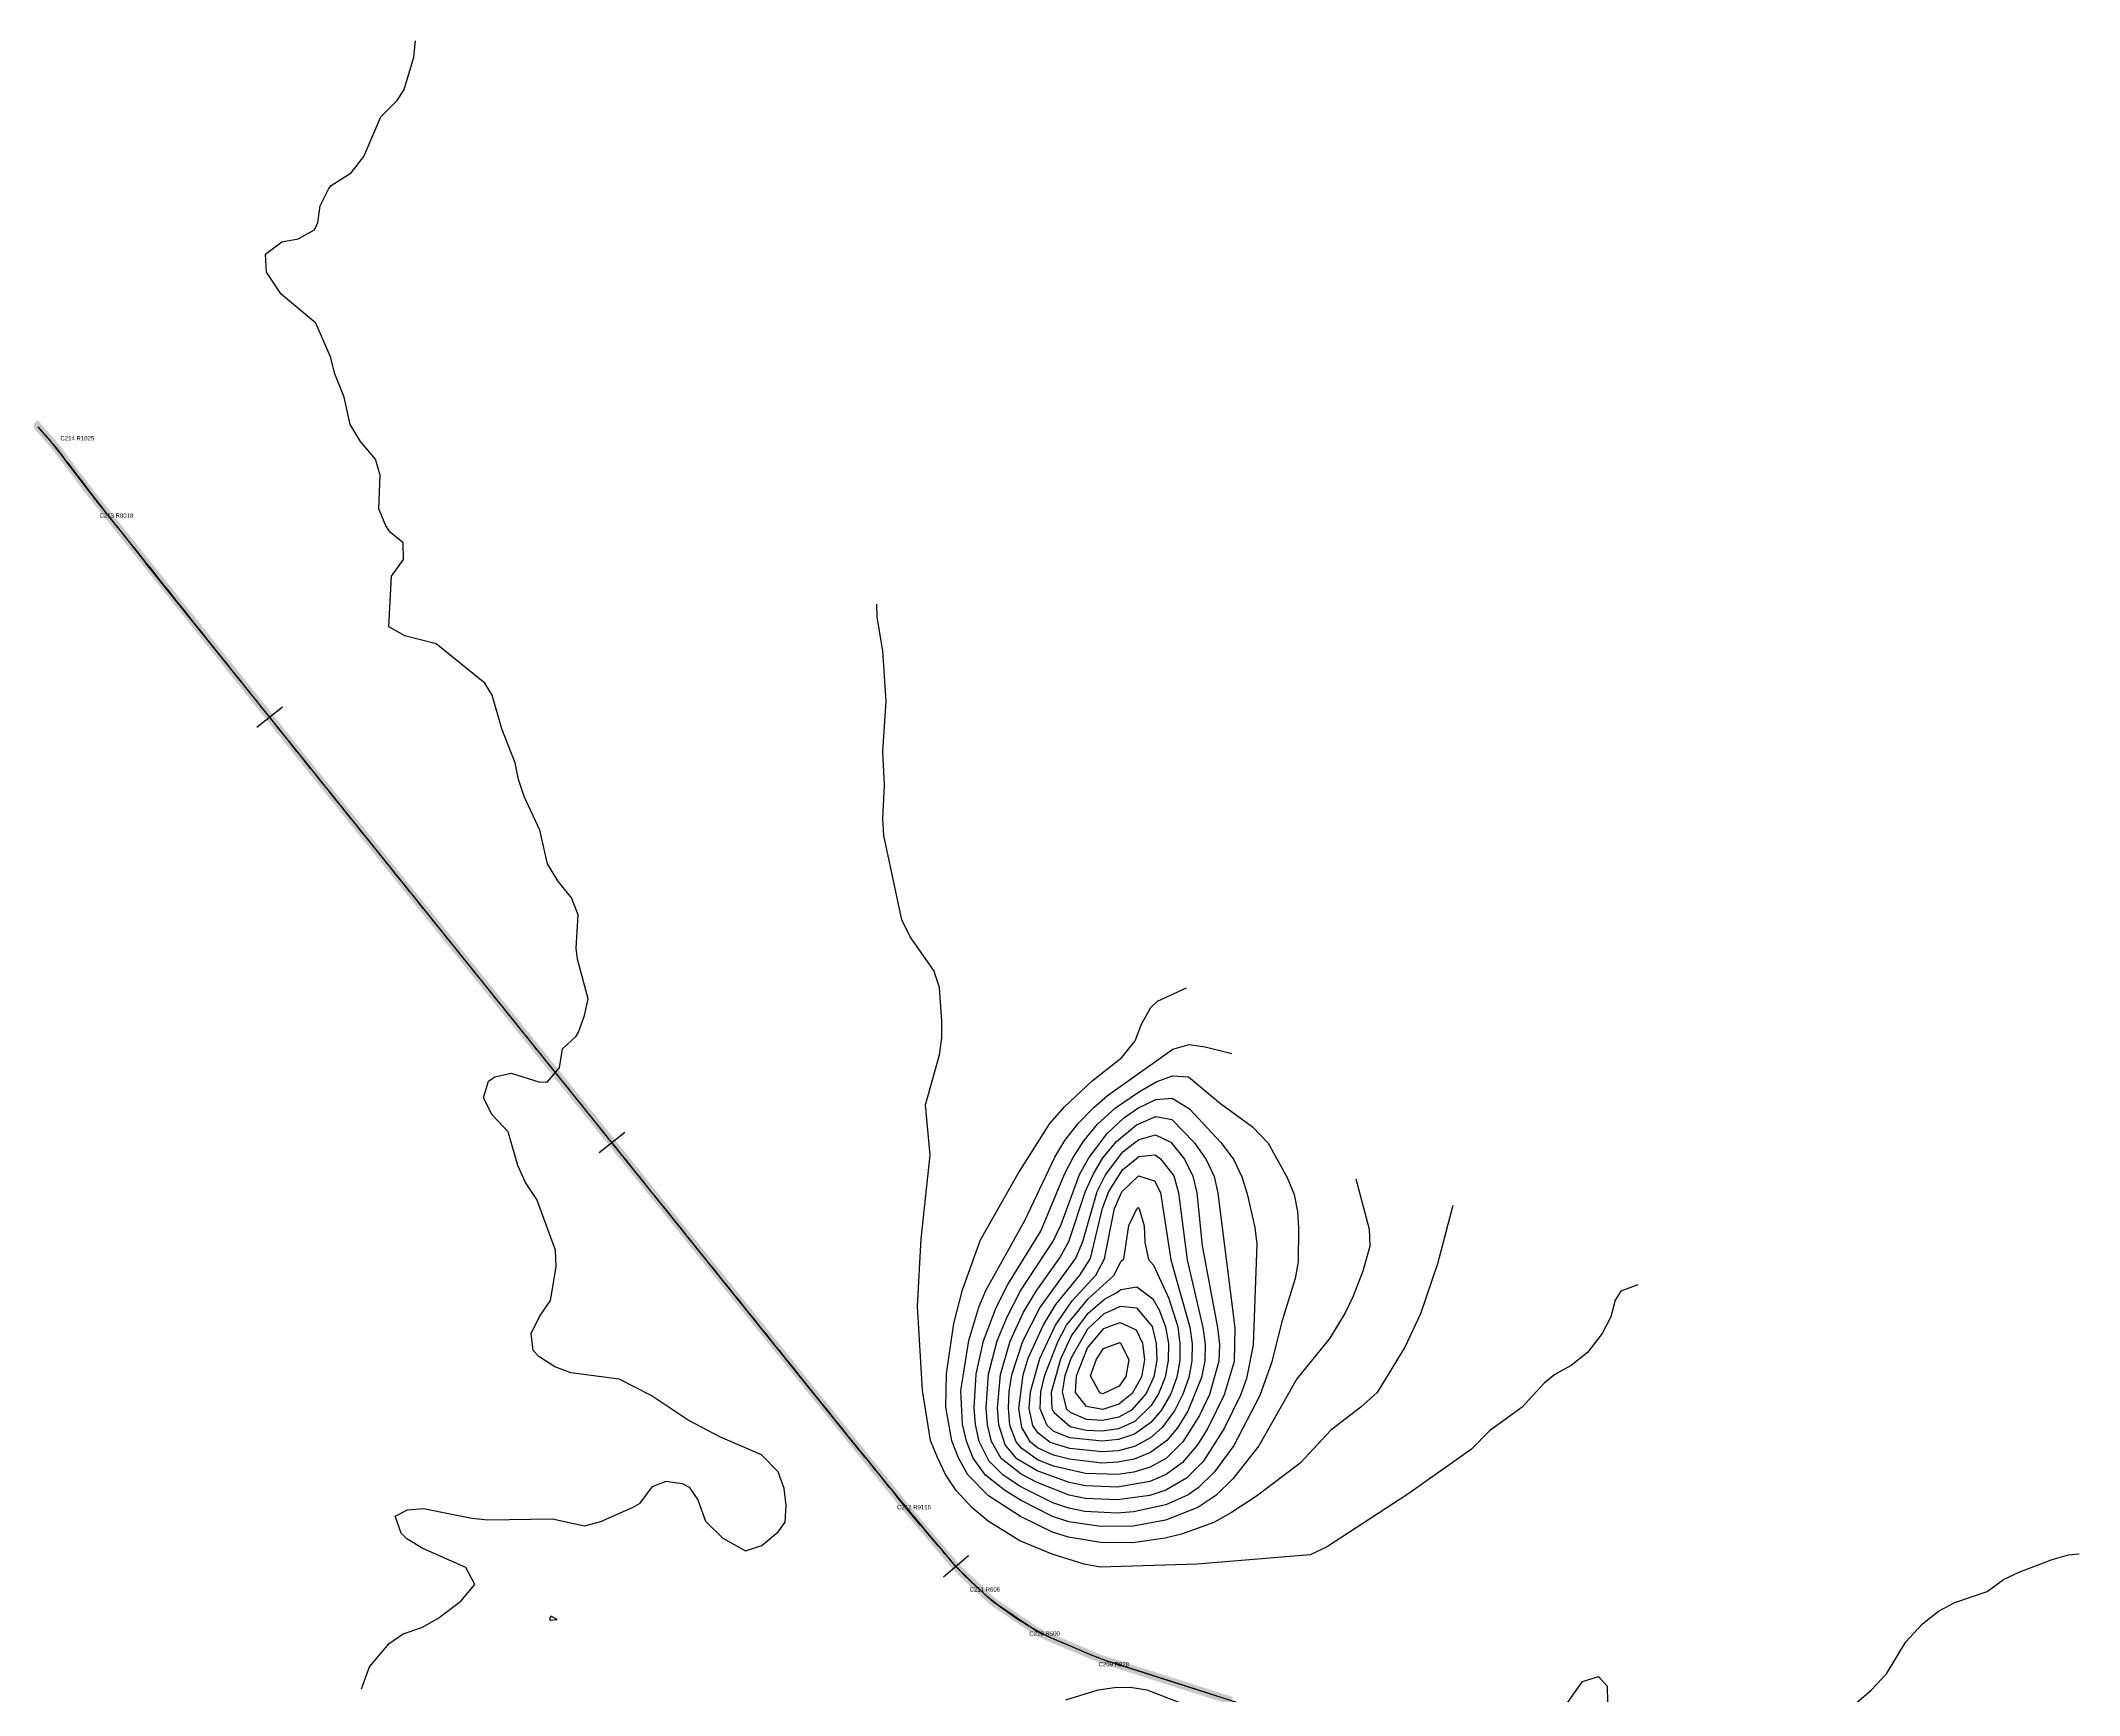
# Model space of a CAD drawing. Header units: metres. Extents: x 697254 to 930473, y 8023396 to 8227001.
# Drawn here: x 818853 to 822589, y 8088882 to 8091915 of the extents above; entities that cross this region are included whole.
import ezdxf

# ---------------------------------------------------------------- set-up
doc = ezdxf.new("R2010")
doc.units = ezdxf.units.M
for name, color, linetype in [('ALIGNMENT_FITTED', 4, 'Continuous'), ('CENTRELINE', 7, 'Continuous'), ('CHAINAGE', 7, 'Continuous'), ('CONTOUR_10M', 33, 'Continuous'), ('CONTOUR_INDEX_50M', 34, 'Continuous'), ('CURVE_LABELS', 4, 'Continuous'), ('GRADE_0-4', 3, 'Continuous')]:
    doc.layers.add(name, color=color, linetype=linetype)

msp = doc.modelspace()

# ---------------------------------------------------------------- linework, layer by layer
at = {"layer": 'ALIGNMENT_FITTED'}
for p, q in [((820353.5, 8089330.7), (819045.3, 8090957.6)), ((820624, 8089035), (820620.9, 8089037.3)), ((820761.5, 8088962.7), (820723, 8088979)), ((821062, 8088863.1), (820832.4, 8088936.5))]:
    msp.add_line(p, q, dxfattribs=at)
for centre, radius, start, end in [((818083.5, 8090524.8), 1024.6, 37.1205, 41.3467), ((825293.8, 8095981.9), 8017.9, -142.87953, -141.19752), ((827457.5, 8095043), 9115.8, -141.19752, -139.59943), ((820977.1, 8089527.6), 606.1, -139.5994, -125.9959), ((820918.2, 8089439.9), 500.4, -125.9959, -112.9518), ((821084.4, 8089725), 827.8, -112.9518, -107.7172)]:
    msp.add_arc(centre, radius, start, end, dxfattribs=at)
at = {"layer": 'CENTRELINE'}
msp.add_polyline3d([(821007, 8088880.7, 1137.8), (820997.5, 8088883.7, 1138.1), (820988, 8088886.8, 1137.8), (820978.4, 8088889.8, 1137.6), (820968.9, 8088892.9, 1137.4), (820959.4, 8088895.9, 1137.4), (820949.8, 8088899, 1137.5), (820940.3, 8088902, 1137.7), (820930.8, 8088905, 1137.6), (820921.2, 8088908.1, 1137.4), (820911.7, 8088911.1, 1137.2), (820902.2, 8088914.2, 1137), (820892.6, 8088917.2, 1136.9), (820883.1, 8088920.3, 1136.7), (820873.6, 8088923.3, 1136.6), (820864, 8088926.4, 1136.6), (820854.5, 8088929.4, 1136.6), (820845, 8088932.5, 1136.4), (820835.4, 8088935.5, 1136), (820825.9, 8088938.6, 1135.5), (820816.4, 8088941.6, 1135.1), (820806.8, 8088944.6, 1134.7), (820797.3, 8088947.7, 1134.3), (820788, 8088951.5, 1134.1), (820778.8, 8088955.4, 1134), (820769.6, 8088959.3, 1133.8), (820760.4, 8088963.2, 1133.6), (820751.2, 8088967.1, 1133.2), (820742, 8088971, 1132.9), (820732.7, 8088974.9, 1132.5), (820723.5, 8088978.8, 1132.3), (820714.3, 8088982.7, 1132.2), (820705.1, 8088986.6, 1132), (820695.9, 8088990.5, 1132), (820686.7, 8088994.4, 1132.2), (820677.8, 8088999.1, 1132.4), (820669.6, 8089004.7, 1133), (820661.3, 8089010.3, 1133.6), (820653, 8089015.9, 1133.9), (820644.7, 8089021.5, 1134), (820636.4, 8089027.2, 1133.9), (820628.2, 8089032.8, 1134.2), (820619.9, 8089038.4, 1135), (820611.6, 8089044, 1135), (820603.3, 8089049.7, 1134.7), (820595.3, 8089055.6, 1134.3), (820588, 8089062.4, 1133.7), (820580.7, 8089069.3, 1133.4), (820573.4, 8089076.2, 1133.8), (820566.1, 8089083, 1133.9), (820558.9, 8089089.9, 1133.5), (820551.6, 8089096.8, 1133.1), (820544.3, 8089103.6, 1133.5), (820537, 8089110.5, 1134), (820530.1, 8089117.7, 1134.1), (820523.6, 8089125.3, 1133.9), (820517.1, 8089133, 1133.9), (820510.6, 8089140.6, 1133.8), (820504.1, 8089148.2, 1133.4), (820497.7, 8089155.8, 1132.7), (820491.2, 8089163.4, 1132.2), (820484.7, 8089171.1, 1132.4), (820478.2, 8089178.7, 1132.4), (820471.7, 8089186.3, 1132.1), (820465.2, 8089193.9, 1132), (820458.7, 8089201.6, 1132.3), (820452.3, 8089209.2, 1132.5), (820445.8, 8089216.8, 1132.5), (820439.3, 8089224.5, 1132.4), (820433.1, 8089232.3, 1132.7), (820426.8, 8089240.1, 1133), (820420.5, 8089247.9, 1133.1), (820414.2, 8089255.7, 1132.9), (820408, 8089263.5, 1132.9), (820401.7, 8089271.3, 1132.9), (820395.4, 8089279.1, 1132.9), (820389.1, 8089286.9, 1132.7), (820382.9, 8089294.7, 1133), (820376.6, 8089302.4, 1133.4), (820370.3, 8089310.2, 1133.5), (820364, 8089318, 1133.1), (820357.8, 8089325.8, 1132.6), (820351.5, 8089333.6, 1132.5), (820345.2, 8089341.4, 1132.6), (820338.9, 8089349.2, 1132.6), (820332.7, 8089357, 1132.6), (820326.4, 8089364.8, 1132.6), (820320.1, 8089372.6, 1132.6), (820313.8, 8089380.4, 1132.6), (820307.6, 8089388.2, 1132.6), (820301.3, 8089396, 1132.6), (820295, 8089403.8, 1132.5), (820288.7, 8089411.6, 1132.5), (820282.5, 8089419.4, 1132.6), (820276.2, 8089427.2, 1132.7), (820269.9, 8089435, 1132.7), (820263.6, 8089442.8, 1133), (820257.4, 8089450.6, 1133.1), (820251.1, 8089458.4, 1133), (820244.8, 8089466.2, 1132.8), (820238.5, 8089474, 1132.4), (820232.3, 8089481.8, 1132.3), (820226, 8089489.6, 1132.2), (820219.7, 8089497.4, 1132.2), (820213.4, 8089505.2, 1132.1), (820207.2, 8089513, 1132.3), (820200.9, 8089520.8, 1132.5), (820194.6, 8089528.6, 1132.5), (820188.3, 8089536.4, 1132.4), (820182.1, 8089544.2, 1132.7), (820175.8, 8089551.9, 1133), (820169.5, 8089559.7, 1133.2), (820163.2, 8089567.5, 1133.2), (820157, 8089575.3, 1133), (820150.7, 8089583.1, 1132.7), (820144.4, 8089590.9, 1132.8), (820138.1, 8089598.7, 1132.8), (820131.9, 8089606.5, 1133), (820125.6, 8089614.3, 1133.1), (820119.3, 8089622.1, 1133.2), (820113, 8089629.9, 1133.1), (820106.7, 8089637.7, 1133), (820100.5, 8089645.5, 1132.9), (820094.2, 8089653.3, 1132.6), (820087.9, 8089661.1, 1132.3), (820081.6, 8089668.9, 1132.3), (820075.4, 8089676.7, 1132.4), (820069.1, 8089684.5, 1132.5), (820062.8, 8089692.3, 1132.7), (820056.5, 8089700.1, 1132.7), (820050.3, 8089707.9, 1132.6), (820044, 8089715.7, 1132.4), (820037.7, 8089723.5, 1132.1), (820031.4, 8089731.3, 1132.1), (820025.2, 8089739.1, 1132.2), (820018.9, 8089746.9, 1132.2), (820012.6, 8089754.7, 1132), (820006.3, 8089762.5, 1131.6), (820000.1, 8089770.3, 1131.7), (819993.8, 8089778.1, 1131.8), (819987.5, 8089785.9, 1132), (819981.2, 8089793.6, 1132), (819975, 8089801.4, 1131.7), (819968.7, 8089809.2, 1131.3), (819962.4, 8089817, 1130.9), (819956.1, 8089824.8, 1130.9), (819949.9, 8089832.6, 1131), (819943.6, 8089840.4, 1131.1), (819937.3, 8089848.2, 1131), (819931, 8089856, 1130.9), (819924.8, 8089863.8, 1130.9), (819918.5, 8089871.6, 1130.9), (819912.2, 8089879.4, 1131), (819905.9, 8089887.2, 1131), (819899.7, 8089895, 1131), (819893.4, 8089902.8, 1130.8), (819887.1, 8089910.6, 1130.6), (819880.8, 8089918.4, 1130.6), (819874.5, 8089926.2, 1130.5), (819868.3, 8089934, 1130.5), (819862, 8089941.8, 1130.3), (819855.7, 8089949.6, 1130.5), (819849.4, 8089957.4, 1130.6), (819843.2, 8089965.2, 1130.6), (819836.9, 8089973, 1130.4), (819830.6, 8089980.8, 1130.1), (819824.3, 8089988.6, 1130), (819818.1, 8089996.4, 1130), (819811.8, 8090004.2, 1129.9), (819805.5, 8090012, 1130), (819799.2, 8090019.8, 1129.9), (819793, 8090027.5, 1129.8), (819786.7, 8090035.3, 1129.8), (819780.4, 8090043.1, 1129.9), (819774.1, 8090050.9, 1129.9), (819767.9, 8090058.7, 1129.9), (819761.6, 8090066.5, 1130), (819755.3, 8090074.3, 1129.9), (819749, 8090082.1, 1129.8), (819742.8, 8090089.9, 1129.7), (819736.5, 8090097.7, 1129.5), (819730.2, 8090105.5, 1129.6), (819723.9, 8090113.3, 1129.6), (819717.7, 8090121.1, 1129.6), (819711.4, 8090128.9, 1129.6), (819705.1, 8090136.7, 1129.3), (819698.8, 8090144.5, 1129.1), (819692.6, 8090152.3, 1128.9), (819686.3, 8090160.1, 1128.8), (819680, 8090167.9, 1128.8), (819673.7, 8090175.7, 1128.9), (819667.4, 8090183.5, 1128.8), (819661.2, 8090191.3, 1128.8), (819654.9, 8090199.1, 1128.7), (819648.6, 8090206.9, 1128.6), (819642.3, 8090214.7, 1128.6), (819636.1, 8090222.5, 1128.5), (819629.8, 8090230.3, 1128.4), (819623.5, 8090238.1, 1128.5), (819617.2, 8090245.9, 1128.5), (819611, 8090253.7, 1128.5), (819604.7, 8090261.4, 1128.4), (819598.4, 8090269.2, 1128.5), (819592.1, 8090277, 1128.6), (819585.9, 8090284.8, 1128.5), (819579.6, 8090292.6, 1128.4), (819573.3, 8090300.4, 1128.2), (819567, 8090308.2, 1127.9), (819560.8, 8090316, 1127.6), (819554.5, 8090323.8, 1127.5), (819548.2, 8090331.6, 1127.4), (819541.9, 8090339.4, 1127.5), (819535.7, 8090347.2, 1127.4), (819529.4, 8090355, 1127.1), (819523.1, 8090362.8, 1127), (819516.8, 8090370.6, 1127), (819510.5, 8090378.4, 1127), (819504.3, 8090386.2, 1127), (819498, 8090394, 1127), (819491.7, 8090401.8, 1127), (819485.4, 8090409.6, 1127), (819479.2, 8090417.4, 1126.9), (819472.9, 8090425.2, 1126.9), (819466.6, 8090433, 1126.9), (819460.3, 8090440.8, 1127), (819454.1, 8090448.6, 1127.1), (819447.8, 8090456.4, 1127.2), (819441.5, 8090464.2, 1127.2), (819435.2, 8090472, 1127.2), (819429, 8090479.8, 1127.2), (819422.7, 8090487.5, 1127.2), (819416.4, 8090495.3, 1127.1), (819410.1, 8090503.1, 1127.1), (819403.9, 8090510.9, 1126.9), (819397.6, 8090518.7, 1126.8), (819391.3, 8090526.5, 1126.6), (819385, 8090534.3, 1126.6), (819378.8, 8090542.1, 1126.6), (819372.5, 8090549.9, 1126.6), (819366.2, 8090557.7, 1126.6), (819359.9, 8090565.5, 1126.6), (819353.6, 8090573.3, 1126.7), (819347.4, 8090581.1, 1126.9), (819341.1, 8090588.9, 1127.2), (819334.8, 8090596.7, 1127.4), (819328.5, 8090604.5, 1127.7), (819322.3, 8090612.3, 1127.8), (819316, 8090620.1, 1127.9), (819309.8, 8090627.9, 1127.8), (819303.5, 8090635.8, 1127.2), (819297.3, 8090643.6, 1126.7), (819291, 8090651.4, 1126.4), (819284.8, 8090659.2, 1126.2), (819278.5, 8090667, 1126.1), (819272.3, 8090674.9, 1126.1), (819266, 8090682.7, 1126.1), (819259.8, 8090690.5, 1126.1), (819253.5, 8090698.3, 1126.1), (819247.3, 8090706.1, 1126), (819241, 8090713.9, 1126), (819234.8, 8090721.8, 1126.1), (819228.5, 8090729.6, 1126.3), (819222.3, 8090737.4, 1126.4), (819216.1, 8090745.2, 1126.4), (819209.8, 8090753, 1126.7), (819203.6, 8090760.8, 1126.8), (819197.3, 8090768.7, 1126.9), (819191.1, 8090776.5, 1127.1), (819184.8, 8090784.3, 1127.4), (819178.6, 8090792.1, 1127.6), (819172.3, 8090799.9, 1127.5), (819166.1, 8090807.8, 1127.2), (819159.8, 8090815.6, 1126.8), (819153.6, 8090823.4, 1126.8), (819147.3, 8090831.2, 1126.8), (819141.1, 8090839, 1126.8), (819134.8, 8090846.8, 1126.8), (819128.6, 8090854.7, 1126.9), (819122.3, 8090862.5, 1126.9), (819116.1, 8090870.3, 1126.9), (819109.8, 8090878.1, 1126.9), (819103.6, 8090885.9, 1126.8), (819097.3, 8090893.7, 1126.7), (819091.1, 8090901.6, 1126.7), (819084.8, 8090909.4, 1126.6), (819078.6, 8090917.2, 1126.6), (819072.3, 8090925, 1126.6), (819066.1, 8090932.8, 1126.6), (819059.8, 8090940.7, 1126.5), (819053.6, 8090948.5, 1126.4), (819047.3, 8090956.3, 1126.4), (819041.1, 8090964.1, 1126.5), (819034.8, 8090971.9, 1126.6), (819028.6, 8090979.7, 1126.6), (819022.3, 8090987.6, 1126.5), (819016.1, 8090995.4, 1126.4), (819009.8, 8091003.2, 1126.3), (819003.6, 8091011, 1126.2), (818997.3, 8091018.8, 1126.1), (818991.1, 8091026.6, 1125.9), (818984.8, 8091034.5, 1125.9), (818978.6, 8091042.3, 1126), (818972.3, 8091050.1, 1126.2), (818966.1, 8091057.9, 1126.3), (818959.8, 8091065.7, 1126.2), (818953.6, 8091073.6, 1126.1), (818947.3, 8091081.4, 1125.9), (818941.3, 8091089.3, 1125.8), (818935.2, 8091097.3, 1125.7), (818929.2, 8091105.3, 1125.7), (818923.1, 8091113.3, 1125.7), (818917.1, 8091121.3, 1125.7), (818911.1, 8091129.2, 1125.6), (818905, 8091137.2, 1125.6), (818899, 8091145.2, 1125.5), (818893, 8091153.2, 1125.5), (818886.9, 8091161.2, 1125.5), (818880.9, 8091169.2, 1125.5), (818874.5, 8091176.9, 1125.4), (818867.9, 8091184.4, 1125.5), (818861.3, 8091191.9, 1125.7), (818854.7, 8091199.4, 1125.5), (818848.1, 8091207, 1125.3)], dxfattribs=at)
at = {"layer": 'CHAINAGE'}
for p, q in [((819295.7, 8090693.6), (819248.9, 8090656.1)), ((819923, 8089913.8), (819876.3, 8089876.2)), ((820552.9, 8089137.2), (820507.2, 8089098.3))]:
    msp.add_line(p, q, dxfattribs=at)
at = {"layer": 'CONTOUR_10M'}
for points, elevation in [([(819440.3, 8088893.7), (819455, 8088934), (819491.4, 8088976.9), (819516.7, 8088994.5), (819551, 8089005.8), (819580.8, 8089022.7), (819622.6, 8089054.4), (819648.5, 8089084.8), (819632.1, 8089115.8), (819553.2, 8089150.7), (819523.9, 8089168.5), (819513.3, 8089179.2), (819502.5, 8089210.2), (819524.8, 8089221.6), (819554.4, 8089224.2), (819642.8, 8089206.3), (819672.3, 8089203.7), (819790.6, 8089205.4), (819849.6, 8089192.4), (819879.3, 8089200.4), (819938.8, 8089226.7), (819951.4, 8089233.9), (819974.2, 8089264.4), (819998.7, 8089274.1), (820028.2, 8089270.2), (820041.4, 8089263.3), (820057.3, 8089240.1), (820071, 8089201.3), (820102.9, 8089170), (820144.5, 8089146.7), (820174.2, 8089156.1), (820204.2, 8089181.5), (820216.8, 8089199), (820218.9, 8089229.8), (820215.4, 8089260.6), (820204, 8089291.5), (820174, 8089322.8), (820098.5, 8089354.7), (820039.1, 8089386.4), (819971.6, 8089431.2), (819912.9, 8089461.2), (819824.4, 8089473.2), (819795, 8089483.8), (819765.7, 8089502.8), (819755, 8089514), (819751.6, 8089544.8), (819766.8, 8089576.4), (819787, 8089605.8), (819797.3, 8089667.2), (819795.9, 8089698), (819762, 8089790.8), (819741.1, 8089822), (819726.9, 8089852.9), (819709.2, 8089914.7), (819680.1, 8089945.9), (819664.4, 8089977), (819673.6, 8090007.6), (819685, 8090015.3), (819714.7, 8090022.3), (819765.8, 8090006.2), (819780.6, 8090005.9), (819803.5, 8090031.8), (819809.2, 8090067), (819834, 8090089.9), (819838.2, 8090097.3), (819849.5, 8090127.9), (819856, 8090158.6), (819836.2, 8090231.5), (819833.9, 8090251.3), (819837.9, 8090312.8), (819825.4, 8090343.7), (819800.7, 8090374.9), (819781.6, 8090405.9), (819767.3, 8090467.7), (819738.6, 8090529.7), (819728.1, 8090560.6), (819722.3, 8090591.5), (819697.8, 8090653.4), (819679.8, 8090715.3), (819666.7, 8090737.5), (819577.5, 8090809.2), (819520.2, 8090824.2), (819490.8, 8090840.8), (819495.5, 8090933.5), (819517.7, 8090964), (819516.9, 8090994.7), (819493.5, 8091013.8), (819485.3, 8091026), (819472.5, 8091057), (819474.7, 8091118.5), (819466.1, 8091148.2), (819438.7, 8091180.6), (819419.9, 8091211.7), (819408.7, 8091261.6), (819391.7, 8091304.4), (819383.9, 8091335.3), (819357.1, 8091397.3), (819293.3, 8091450.5), (819266.2, 8091491), (819264.9, 8091523.7), (819294.8, 8091546.1), (819324.5, 8091552.1), (819354.3, 8091568.7), (819360.7, 8091581.9), (819365, 8091612.6), (819380.3, 8091643.1), (819385.1, 8091649.5), (819421.9, 8091673.2), (819445.1, 8091702.8), (819475.8, 8091775.7), (819505.8, 8091805.3), (819518.5, 8091825.6), (819536.7, 8091884.7), (819539.6, 8091915)], 1130), ([(821780.1, 8089634.4), (821748.6, 8089622.8), (821738.1, 8089606.1), (821730.3, 8089575.4), (821714.4, 8089544.9), (821687.7, 8089510.4), (821657.8, 8089486.6), (821628, 8089469.9), (821608.5, 8089454.2), (821567.9, 8089409.7), (821508.1, 8089366.8), (821475, 8089333.2), (821358.4, 8089250.8), (821209.1, 8089153.5), (821179.3, 8089139), (820972, 8089122.3), (820794.5, 8089116.7), (820765.1, 8089122.4), (820706.2, 8089140.7), (820647.5, 8089165), (820588.9, 8089200.8), (820559.7, 8089225.4), (820530.6, 8089257.5), (820510.7, 8089286.8), (820496.2, 8089317.8), (820483.5, 8089348.7), (820468.6, 8089441.3), (820459.4, 8089595.3), (820466.2, 8089718.3), (820482.9, 8089871.9), (820474.6, 8089964.3), (820499.9, 8090056.2), (820504, 8090087), (820504.1, 8090117.7), (820500.1, 8090179.3), (820489.7, 8090210.3), (820446.4, 8090272.5), (820430.8, 8090303.5), (820398.1, 8090457.9), (820396.1, 8090488.7), (820399.3, 8090550.2), (820396.1, 8090611.8), (820402.3, 8090704), (820396, 8090796.4), (820385.5, 8090858.1), (820384.9, 8090882.3)], 1140), ([(821262.8, 8089828.9), (821287.2, 8089736.2), (821288.7, 8089705.4), (821276.1, 8089659.1), (821258.4, 8089613.6), (821243.6, 8089583), (821215.1, 8089536.4), (821154.8, 8089461.7), (821085.5, 8089339.3), (821037.8, 8089278.5), (821006.3, 8089248.2), (820973.7, 8089226), (820914.2, 8089202.9), (820854.9, 8089191.7), (820795.7, 8089191.2), (820736.7, 8089199.8), (820707.3, 8089209.4), (820648.6, 8089239.4), (820619.3, 8089257.6), (820584.2, 8089285.6), (820561.8, 8089316.7), (820549.2, 8089347.7), (820542.3, 8089378.6), (820539.3, 8089440.2), (820553.6, 8089532.3), (820572.1, 8089593.5), (820584.6, 8089624.1), (820656.6, 8089752.4), (820711.2, 8089868.3), (820729.7, 8089898.8), (820753.5, 8089929.2), (820783, 8089959.5), (820808.1, 8089981.6), (820927.7, 8090066.6), (820957.4, 8090074.7), (820986.9, 8090070.6), (821035.9, 8090058.2)], 1160), ([(820866.6, 8089989), (820897.2, 8090006.2), (820926.9, 8090017.5), (820956.4, 8090015.6), (821014.8, 8089967), (821073.8, 8089924.2), (821102.4, 8089893.9), (821137.4, 8089830.9), (821149.8, 8089799.9), (821156.3, 8089769), (821158.2, 8089738.2), (821157.1, 8089676.7), (821151.9, 8089646), (821126.8, 8089564.4), (821108.9, 8089492.8), (821087, 8089431.6), (821039.3, 8089340), (821004.2, 8089291.5), (820974.2, 8089262), (820955.5, 8089249), (820914.6, 8089230.9), (820855.3, 8089217.9), (820825.7, 8089215.7), (820766.6, 8089219), (820737.1, 8089224.8), (820707.7, 8089234.9), (820649, 8089264.2), (820616.8, 8089285.1), (820590.6, 8089311.7), (820572.7, 8089347.3), (820566, 8089378.2), (820563.3, 8089409), (820567.3, 8089470.5), (820580.9, 8089531.8), (820603.6, 8089593), (820625.2, 8089634.7), (820685.9, 8089732.8), (820729.1, 8089837.3), (820744.9, 8089867.8), (820764.5, 8089898.3), (820789.7, 8089928.6), (820822.6, 8089958.9), (820866.6, 8089989)], 1170), ([(820863.3, 8089958.3), (820896.7, 8089974.1), (820926.3, 8089976.6), (820958.2, 8089956.8), (821016.3, 8089894.3), (821039.2, 8089863.2), (821054.2, 8089832.2), (821063.9, 8089801.2), (821077.9, 8089739.5), (821081.3, 8089708.7), (821075, 8089524.1), (821062.8, 8089462.8), (821051.5, 8089432.2), (821022, 8089371.1), (820983.1, 8089310.1), (820952.9, 8089279.8), (820915, 8089258), (820885.3, 8089248.2), (820826, 8089239.9), (820766.9, 8089242.8), (820737.5, 8089248.9), (820678.7, 8089271.6), (820649.4, 8089287), (820613, 8089315.9), (820595.1, 8089347), (820587.9, 8089377.9), (820585.5, 8089408.7), (820590, 8089470.2), (820605.9, 8089531.5), (820624.3, 8089576.7), (820648.7, 8089623.1), (820708.4, 8089714.5), (820722.7, 8089745), (820756.7, 8089836.8), (820773.4, 8089867.3), (820807, 8089911.9), (820837, 8089940.1), (820863.3, 8089958.3)], 1180), ([(820860.8, 8089927.5), (820896.2, 8089942.6), (820925.6, 8089937.1), (820966.6, 8089895.1), (820988.6, 8089864), (821003.4, 8089833), (821010, 8089802.1), (821041.1, 8089555.4), (821040.1, 8089493.9), (821021.5, 8089432.6), (820991.8, 8089371.6), (820972.8, 8089341.1), (820945.4, 8089308.3), (820915.5, 8089286.3), (820885.7, 8089273.9), (820826.4, 8089263.6), (820767.3, 8089266), (820737.8, 8089271.9), (820679, 8089293), (820641.4, 8089315.5), (820620.6, 8089341), (820608.6, 8089377.5), (820606.3, 8089408.4), (820611.5, 8089469.8), (820629.6, 8089531.1), (820654, 8089584), (820677, 8089622.7), (820720.4, 8089683.5), (820737.3, 8089714), (820767.6, 8089805.9), (820781.4, 8089836.4), (820799.6, 8089866.9), (820824.5, 8089897.3), (820860.8, 8089927.5)], 1190), ([(820861, 8089866), (820865.4, 8089869.4), (820895.1, 8089872.3), (820904.9, 8089865.3), (820929.4, 8089834.1), (820938.3, 8089803.2), (820953.9, 8089679.9), (820982.6, 8089556.3), (820986.8, 8089525.5), (820986.3, 8089494.7), (820980.3, 8089464.1), (820955.3, 8089402.9), (820936.1, 8089372.4), (820916.4, 8089349), (820886.5, 8089326.6), (820856.8, 8089314.7), (820827.1, 8089308.9), (820797.5, 8089307.6), (820738.5, 8089314.7), (820709, 8089322.1), (820679.7, 8089335.6), (820666.9, 8089345.9), (820650.7, 8089372.8), (820645.3, 8089407.7), (820653.1, 8089469.2), (820662.5, 8089499.8), (820690.3, 8089560.9), (820713.4, 8089598.3), (820757.4, 8089652.2), (820776.8, 8089682.6), (820798.5, 8089774.6), (820810.6, 8089805.2), (820835.5, 8089844.9), (820861, 8089866)], 1210), ([(820834, 8089804.8), (820864.9, 8089833.8), (820894.3, 8089824.9), (820904.8, 8089803.7), (820923.8, 8089680.3), (820959, 8089556.7), (820962.9, 8089525.9), (820962.6, 8089495.1), (820957.1, 8089464.4), (820946.2, 8089433.8), (820930.6, 8089403.3), (820908.1, 8089372.9), (820886.9, 8089353.5), (820857.1, 8089337.6), (820827.4, 8089330), (820797.8, 8089327.9), (820738.8, 8089334.1), (820703, 8089345.3), (820680.1, 8089363.1), (820671.1, 8089376.6), (820664.6, 8089407.4), (820666.5, 8089438.2), (820683.7, 8089499.5), (820712.3, 8089560.6), (820743, 8089604.8), (820786.2, 8089651.7), (820802.5, 8089682.2), (820820.8, 8089774.3), (820834, 8089804.8)], 1220), ([(820861.7, 8089773.6), (820864, 8089776.2), (820866.1, 8089773.6), (820875, 8089742.7), (820876.3, 8089711.9), (820882.8, 8089681), (820891.9, 8089670.1), (820920.5, 8089609.1), (820936.7, 8089557.1), (820940.6, 8089526.2), (820940.4, 8089495.5), (820935, 8089464.8), (820923.7, 8089434.2), (820906.1, 8089403.7), (820887.4, 8089381.6), (820857.5, 8089360.3), (820827.8, 8089350.5), (820798.1, 8089347.4), (820739.1, 8089353.7), (820709.7, 8089365.6), (820697.3, 8089376.2), (820684.5, 8089407.1), (820685.7, 8089437.9), (820692.8, 8089468.6), (820716.6, 8089529.7), (820732.9, 8089560.2), (820772.7, 8089608.8), (820819.4, 8089651.2), (820832.9, 8089677.6), (820838.1, 8089681.7), (820846.8, 8089743.1), (820861.7, 8089773.6)], 1230), ([(820825.2, 8089620.3), (820832.1, 8089625.8), (820861.7, 8089630.8), (820890.9, 8089608.5), (820902.4, 8089588.4), (820914.3, 8089557.4), (820919.4, 8089526.6), (820919.3, 8089495.8), (820913.6, 8089465.1), (820901.6, 8089434.5), (820887.9, 8089413), (820857.9, 8089383.8), (820828.1, 8089370.5), (820798.4, 8089366.1), (820768.9, 8089367.3), (820739.4, 8089373.8), (820710.3, 8089399.4), (820706.4, 8089406.8), (820705, 8089437.6), (820722.3, 8089498.9), (820742, 8089540.8), (820772.2, 8089582.1), (820802.2, 8089607.9), (820825.2, 8089620.3)], 1240), ([(820813.8, 8089559), (820831.1, 8089565.4), (820860.5, 8089551.7), (820872, 8089527.3), (820875.6, 8089496.5), (820870, 8089465.8), (820853.3, 8089435.3), (820828.8, 8089415.3), (820799.1, 8089406), (820769.6, 8089411.2), (820749.1, 8089436.9), (820751.1, 8089467.6), (820771.3, 8089518.9), (820801.4, 8089554), (820813.8, 8089559)], 1260), ([(820828.4, 8089528), (820831.4, 8089527.9), (820847, 8089496.9), (820841.6, 8089466.2), (820829.3, 8089448.6), (820799.5, 8089434.2), (820794.1, 8089436.2), (820776.9, 8089467.2), (820787.9, 8089497.8), (820800.8, 8089517.5), (820828.4, 8089528)], 1270), ([(822172.1, 8088860.7), (822207.8, 8088890.9), (822235.6, 8088921.2), (822270.8, 8088979.7), (822301.4, 8089012.5), (822330.8, 8089036.2), (822360.6, 8089051.7), (822419.9, 8089072.2), (822450, 8089093.8), (822479.8, 8089108.1), (822539.3, 8089130.9), (822569, 8089139.3), (822588.9, 8089141.2)], 1140), ([(819787.8, 8089026.8), (819785.4, 8089021.1), (819787.7, 8089019.3), (819799.2, 8089020.9), (819787.8, 8089026.8)], 1130), ([(821630.1, 8088838.4), (821678.3, 8088907), (821708, 8088916.4), (821723.4, 8088898.5), (821724.5, 8088867.7)], 1140), ([(820731.6, 8088873.7), (820791, 8088891.8), (820820.7, 8088896.1), (820850.2, 8088896.4), (820879.7, 8088891.5), (820938.5, 8088869)], 1140)]:
    msp.add_lwpolyline(points, dxfattribs=dict(at, elevation=elevation))
at = {"layer": 'CONTOUR_INDEX_50M'}
for points, elevation in [([(821440.7, 8089779.9), (821412.7, 8089672.7), (821381.6, 8089580.9), (821353, 8089519.8), (821302.2, 8089437), (821272.2, 8089410), (821217.1, 8089368), (821160.8, 8089307.4), (821080.8, 8089247.1), (821035.3, 8089217), (821002.8, 8089198.4), (820943.3, 8089177), (820913.6, 8089169.8), (820854.4, 8089161.4), (820795.2, 8089161.8), (820736.3, 8089171.6), (820706.8, 8089180.8), (820648.2, 8089209.5), (820589.6, 8089247.6), (820551.6, 8089286.1), (820534.5, 8089317.2), (820522.6, 8089348.1), (820511.4, 8089409.8), (820512.6, 8089471.4), (820526.1, 8089563.5), (820542.2, 8089624.8), (820575.4, 8089716.6), (820644.1, 8089838.6), (820702, 8089930), (820728.9, 8089960.4), (820778.9, 8090007.9), (820834.4, 8090051), (820858.6, 8090081.4), (820870.1, 8090112), (820887.5, 8090142.5), (820899.5, 8090154.5), (820952.6, 8090178.9)], 1150), ([(820860.3, 8089896.8), (820865.9, 8089901), (820895.6, 8089909.2), (820924.1, 8089895.8), (820948.8, 8089864.6), (820964.5, 8089833.6), (820971.6, 8089802.7), (820981.2, 8089705.9), (821009.6, 8089555.9), (821013.4, 8089525.1), (821012.2, 8089494.3), (820994.6, 8089433.1), (820976.3, 8089394.6), (820946, 8089346.6), (820915.9, 8089316.7), (820886.1, 8089300.1), (820856.4, 8089291), (820826.8, 8089286.7), (820767.7, 8089288.5), (820708.7, 8089301.9), (820679.3, 8089313.5), (820650.1, 8089334.7), (820640.4, 8089346.3), (820628.9, 8089377.2), (820626.3, 8089408), (820627.7, 8089438.8), (820632.5, 8089469.5), (820652.8, 8089530.7), (820684.1, 8089591.8), (820749.7, 8089683.1), (820762.7, 8089713.6), (820789.2, 8089805.5), (820804.2, 8089836.1), (820836, 8089877.9), (820860.3, 8089896.8)], 1200), ([(820820, 8089589.7), (820831.6, 8089595.3), (820861.1, 8089592.4), (820890, 8089557.8), (820897.3, 8089526.9), (820898.3, 8089496.1), (820892.6, 8089465.4), (820878.7, 8089434.9), (820852, 8089404.5), (820828.4, 8089391.6), (820798.7, 8089385.6), (820769.2, 8089387.6), (820739.8, 8089400.1), (820733.5, 8089406.4), (820725.5, 8089437.3), (820730.5, 8089468), (820741.4, 8089499.9), (820771.8, 8089553.9), (820801.8, 8089581.5), (820820, 8089589.7)], 1250)]:
    msp.add_lwpolyline(points, dxfattribs=dict(at, elevation=elevation))
at = {"layer": 'GRADE_0-4', "const_width": 15}
msp.add_lwpolyline([(821035.6, 8088871.5), (821026.1, 8088874.6), (821016.6, 8088877.6), (821007, 8088880.7), (820997.5, 8088883.7), (820988, 8088886.8), (820978.4, 8088889.8), (820968.9, 8088892.9), (820959.4, 8088895.9), (820949.8, 8088899), (820940.3, 8088902), (820930.8, 8088905), (820921.2, 8088908.1), (820911.7, 8088911.1), (820902.2, 8088914.2), (820892.6, 8088917.2), (820883.1, 8088920.3), (820873.6, 8088923.3), (820864, 8088926.4), (820854.5, 8088929.4), (820845, 8088932.5), (820835.4, 8088935.5), (820825.9, 8088938.6), (820816.4, 8088941.6), (820806.8, 8088944.6), (820797.3, 8088947.7), (820788, 8088951.5), (820778.8, 8088955.4), (820769.6, 8088959.3), (820760.4, 8088963.2), (820751.2, 8088967.1), (820742, 8088971), (820732.7, 8088974.9), (820723.5, 8088978.8), (820714.3, 8088982.7), (820705.1, 8088986.6), (820695.9, 8088990.5), (820686.7, 8088994.4), (820677.8, 8088999.1), (820669.6, 8089004.7), (820661.3, 8089010.3), (820653, 8089015.9), (820644.7, 8089021.5), (820636.4, 8089027.2), (820628.2, 8089032.8), (820619.9, 8089038.4), (820611.6, 8089044), (820603.3, 8089049.7), (820595.3, 8089055.6), (820588, 8089062.4), (820580.7, 8089069.3), (820573.4, 8089076.2), (820566.1, 8089083), (820558.9, 8089089.9), (820551.6, 8089096.8), (820544.3, 8089103.6), (820537, 8089110.5), (820530.1, 8089117.7), (820523.6, 8089125.3), (820517.1, 8089133), (820510.6, 8089140.6), (820504.1, 8089148.2), (820497.7, 8089155.8), (820491.2, 8089163.4), (820484.7, 8089171.1), (820478.2, 8089178.7), (820471.7, 8089186.3), (820465.2, 8089193.9), (820458.7, 8089201.6), (820452.3, 8089209.2), (820445.8, 8089216.8), (820439.3, 8089224.5), (820433.1, 8089232.3), (820426.8, 8089240.1), (820420.5, 8089247.9), (820414.2, 8089255.7), (820408, 8089263.5), (820401.7, 8089271.3), (820395.4, 8089279.1), (820389.1, 8089286.9), (820382.9, 8089294.7), (820376.6, 8089302.4), (820370.3, 8089310.2), (820364, 8089318), (820357.8, 8089325.8), (820351.5, 8089333.6), (820345.2, 8089341.4), (820338.9, 8089349.2), (820332.7, 8089357), (820326.4, 8089364.8), (820320.1, 8089372.6), (820313.8, 8089380.4), (820307.6, 8089388.2), (820301.3, 8089396), (820295, 8089403.8), (820288.7, 8089411.6), (820282.5, 8089419.4), (820276.2, 8089427.2), (820269.9, 8089435), (820263.6, 8089442.8), (820257.4, 8089450.6), (820251.1, 8089458.4), (820244.8, 8089466.2), (820238.5, 8089474), (820232.3, 8089481.8), (820226, 8089489.6), (820219.7, 8089497.4), (820213.4, 8089505.2), (820207.2, 8089513), (820200.9, 8089520.8), (820194.6, 8089528.6), (820188.3, 8089536.4), (820182.1, 8089544.2), (820175.8, 8089551.9), (820169.5, 8089559.7), (820163.2, 8089567.5), (820157, 8089575.3), (820150.7, 8089583.1), (820144.4, 8089590.9), (820138.1, 8089598.7), (820131.9, 8089606.5), (820125.6, 8089614.3), (820119.3, 8089622.1), (820113, 8089629.9), (820106.7, 8089637.7), (820100.5, 8089645.5), (820094.2, 8089653.3), (820087.9, 8089661.1), (820081.6, 8089668.9), (820075.4, 8089676.7), (820069.1, 8089684.5), (820062.8, 8089692.3), (820056.5, 8089700.1), (820050.3, 8089707.9), (820044, 8089715.7), (820037.7, 8089723.5), (820031.4, 8089731.3), (820025.2, 8089739.1), (820018.9, 8089746.9), (820012.6, 8089754.7), (820006.3, 8089762.5), (820000.1, 8089770.3), (819993.8, 8089778.1), (819987.5, 8089785.9), (819981.2, 8089793.6), (819975, 8089801.4), (819968.7, 8089809.2), (819962.4, 8089817), (819956.1, 8089824.8), (819949.9, 8089832.6), (819943.6, 8089840.4), (819937.3, 8089848.2), (819931, 8089856), (819924.8, 8089863.8), (819918.5, 8089871.6), (819912.2, 8089879.4), (819905.9, 8089887.2), (819899.7, 8089895), (819893.4, 8089902.8), (819887.1, 8089910.6), (819880.8, 8089918.4), (819874.5, 8089926.2), (819868.3, 8089934), (819862, 8089941.8), (819855.7, 8089949.6), (819849.4, 8089957.4), (819843.2, 8089965.2), (819836.9, 8089973), (819830.6, 8089980.8), (819824.3, 8089988.6), (819818.1, 8089996.4), (819811.8, 8090004.2), (819805.5, 8090012), (819799.2, 8090019.8), (819793, 8090027.5), (819786.7, 8090035.3), (819780.4, 8090043.1), (819774.1, 8090050.9), (819767.9, 8090058.7), (819761.6, 8090066.5), (819755.3, 8090074.3), (819749, 8090082.1), (819742.8, 8090089.9), (819736.5, 8090097.7), (819730.2, 8090105.5), (819723.9, 8090113.3), (819717.7, 8090121.1), (819711.4, 8090128.9), (819705.1, 8090136.7), (819698.8, 8090144.5), (819692.6, 8090152.3), (819686.3, 8090160.1), (819680, 8090167.9), (819673.7, 8090175.7), (819667.4, 8090183.5), (819661.2, 8090191.3), (819654.9, 8090199.1), (819648.6, 8090206.9), (819642.3, 8090214.7), (819636.1, 8090222.5), (819629.8, 8090230.3), (819623.5, 8090238.1), (819617.2, 8090245.9), (819611, 8090253.7), (819604.7, 8090261.4), (819598.4, 8090269.2), (819592.1, 8090277), (819585.9, 8090284.8), (819579.6, 8090292.6), (819573.3, 8090300.4), (819567, 8090308.2), (819560.8, 8090316), (819554.5, 8090323.8), (819548.2, 8090331.6), (819541.9, 8090339.4), (819535.7, 8090347.2), (819529.4, 8090355), (819523.1, 8090362.8), (819516.8, 8090370.6), (819510.5, 8090378.4), (819504.3, 8090386.2), (819498, 8090394), (819491.7, 8090401.8), (819485.4, 8090409.6), (819479.2, 8090417.4), (819472.9, 8090425.2), (819466.6, 8090433), (819460.3, 8090440.8), (819454.1, 8090448.6), (819447.8, 8090456.4), (819441.5, 8090464.2), (819435.2, 8090472), (819429, 8090479.8), (819422.7, 8090487.5), (819416.4, 8090495.3), (819410.1, 8090503.1), (819403.9, 8090510.9), (819397.6, 8090518.7), (819391.3, 8090526.5), (819385, 8090534.3), (819378.8, 8090542.1), (819372.5, 8090549.9), (819366.2, 8090557.7), (819359.9, 8090565.5), (819353.6, 8090573.3), (819347.4, 8090581.1), (819341.1, 8090588.9), (819334.8, 8090596.7), (819328.5, 8090604.5), (819322.3, 8090612.3), (819316, 8090620.1), (819309.8, 8090627.9), (819303.5, 8090635.8), (819297.3, 8090643.6), (819291, 8090651.4), (819284.8, 8090659.2), (819278.5, 8090667), (819272.3, 8090674.9), (819266, 8090682.7), (819259.8, 8090690.5), (819253.5, 8090698.3), (819247.3, 8090706.1), (819241, 8090713.9), (819234.8, 8090721.8), (819228.5, 8090729.6), (819222.3, 8090737.4), (819216.1, 8090745.2), (819209.8, 8090753), (819203.6, 8090760.8), (819197.3, 8090768.7), (819191.1, 8090776.5), (819184.8, 8090784.3), (819178.6, 8090792.1), (819172.3, 8090799.9), (819166.1, 8090807.8), (819159.8, 8090815.6), (819153.6, 8090823.4), (819147.3, 8090831.2), (819141.1, 8090839), (819134.8, 8090846.8), (819128.6, 8090854.7), (819122.3, 8090862.5), (819116.1, 8090870.3), (819109.8, 8090878.1), (819103.6, 8090885.9), (819097.3, 8090893.7), (819091.1, 8090901.6), (819084.8, 8090909.4), (819078.6, 8090917.2), (819072.3, 8090925), (819066.1, 8090932.8), (819059.8, 8090940.7), (819053.6, 8090948.5), (819047.3, 8090956.3), (819041.1, 8090964.1), (819034.8, 8090971.9), (819028.6, 8090979.7), (819022.3, 8090987.6), (819016.1, 8090995.4), (819009.8, 8091003.2), (819003.6, 8091011), (818997.3, 8091018.8), (818991.1, 8091026.6), (818984.8, 8091034.5), (818978.6, 8091042.3), (818972.3, 8091050.1), (818966.1, 8091057.9), (818959.8, 8091065.7), (818953.6, 8091073.6), (818947.3, 8091081.4), (818941.3, 8091089.3), (818935.2, 8091097.3), (818929.2, 8091105.3), (818923.1, 8091113.3), (818917.1, 8091121.3), (818911.1, 8091129.2), (818905, 8091137.2), (818899, 8091145.2), (818893, 8091153.2), (818886.9, 8091161.2), (818880.9, 8091169.2), (818874.5, 8091176.9), (818867.9, 8091184.4), (818861.3, 8091191.9), (818854.7, 8091199.4), (818848.1, 8091207), (818841.5, 8091214.5)], dxfattribs=at)

# ---------------------------------------------------------------- texts
at = {"layer": 'CURVE_LABELS'}
for s, p in [('C214 R1025', (818888.8, 8091182.3)), ('C213 R8018', (818960.4, 8091040.6)), ('C212 R9116', (820422.2, 8089222.7)), ('C211 R606', (820555.1, 8089071.9)), ('C210 R500', (820664.6, 8088991.1)), ('C209 R828', (820791.5, 8088934.7))]:
    msp.add_text(s, height=8, dxfattribs=at).set_placement(p)

doc.saveas('drawing.dxf')
